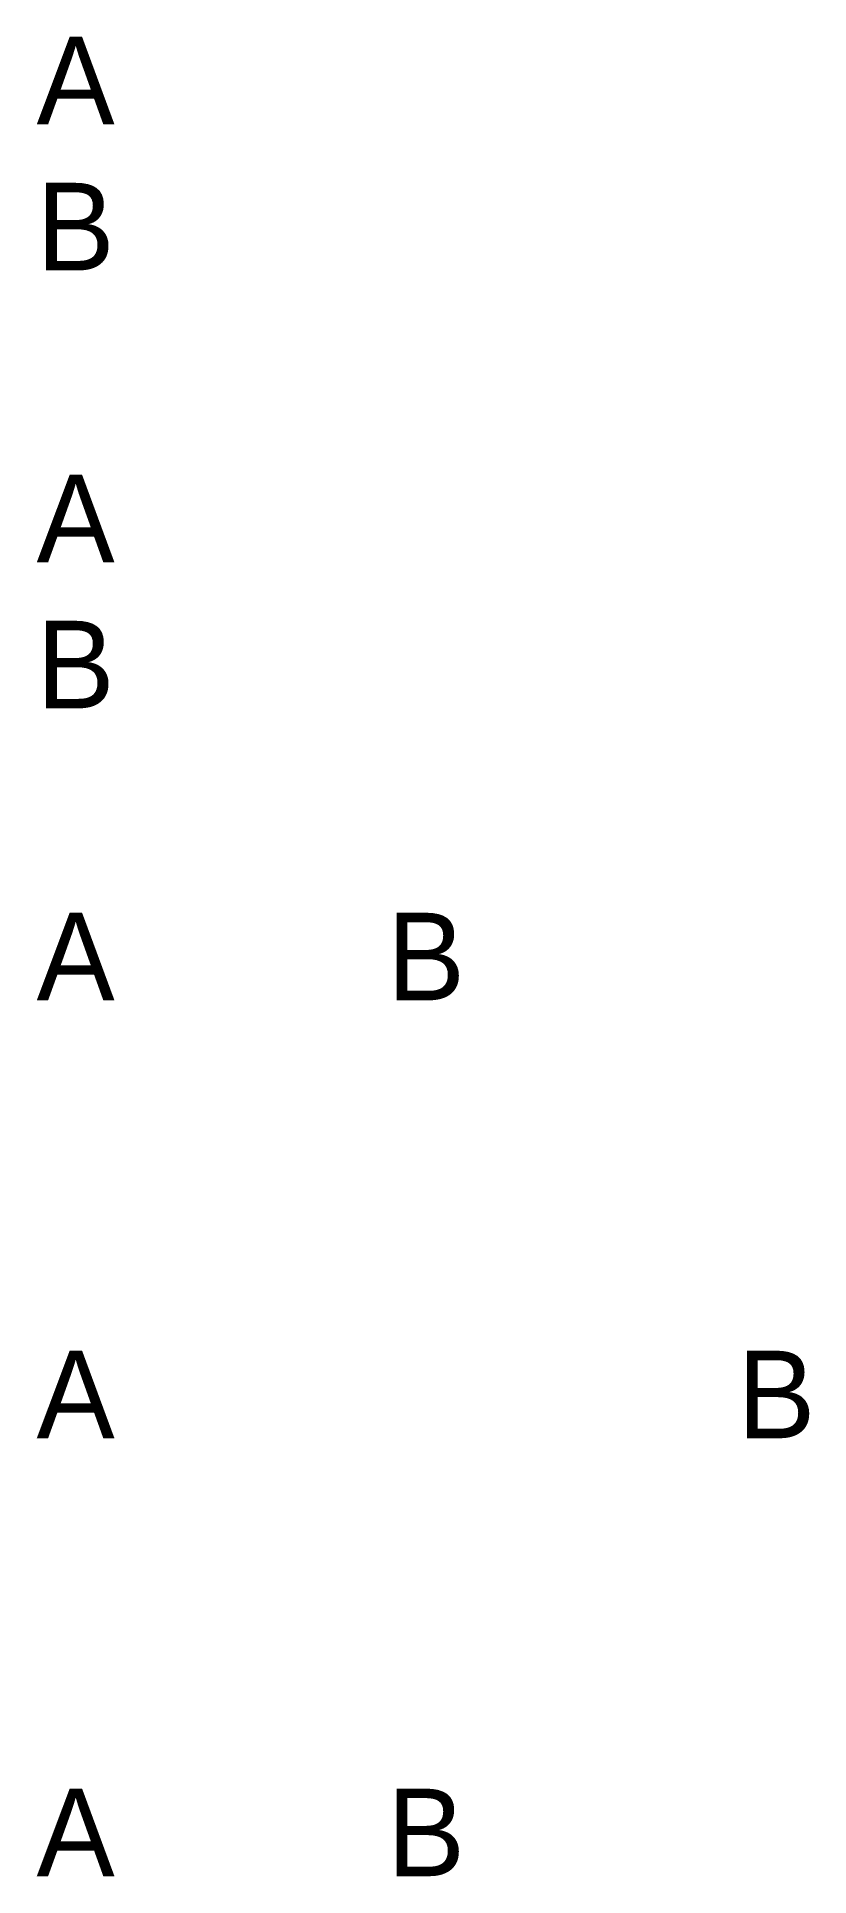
# Model space of a CAD drawing. Header units: metres. Extents: x 0 to 17.6, y -12 to 30.
import ezdxf

# ---------------------------------------------------------------- set-up
doc = ezdxf.new("R2010")
doc.units = ezdxf.units.M

msp = doc.modelspace()

# ---------------------------------------------------------------- texts
at = {"color": 1, "char_height": 2, "attachment_point": 1}
for s, insert in [('A^JB', (0, 30)), ('A^M^JB', (0, 20)), ('A^IB', (0, 10)), ('A^I^IB', (0, 0)), ('A\tB', (0, -10))]:
    msp.add_mtext(s, dxfattribs=dict(at, insert=insert))

doc.saveas('drawing.dxf')
